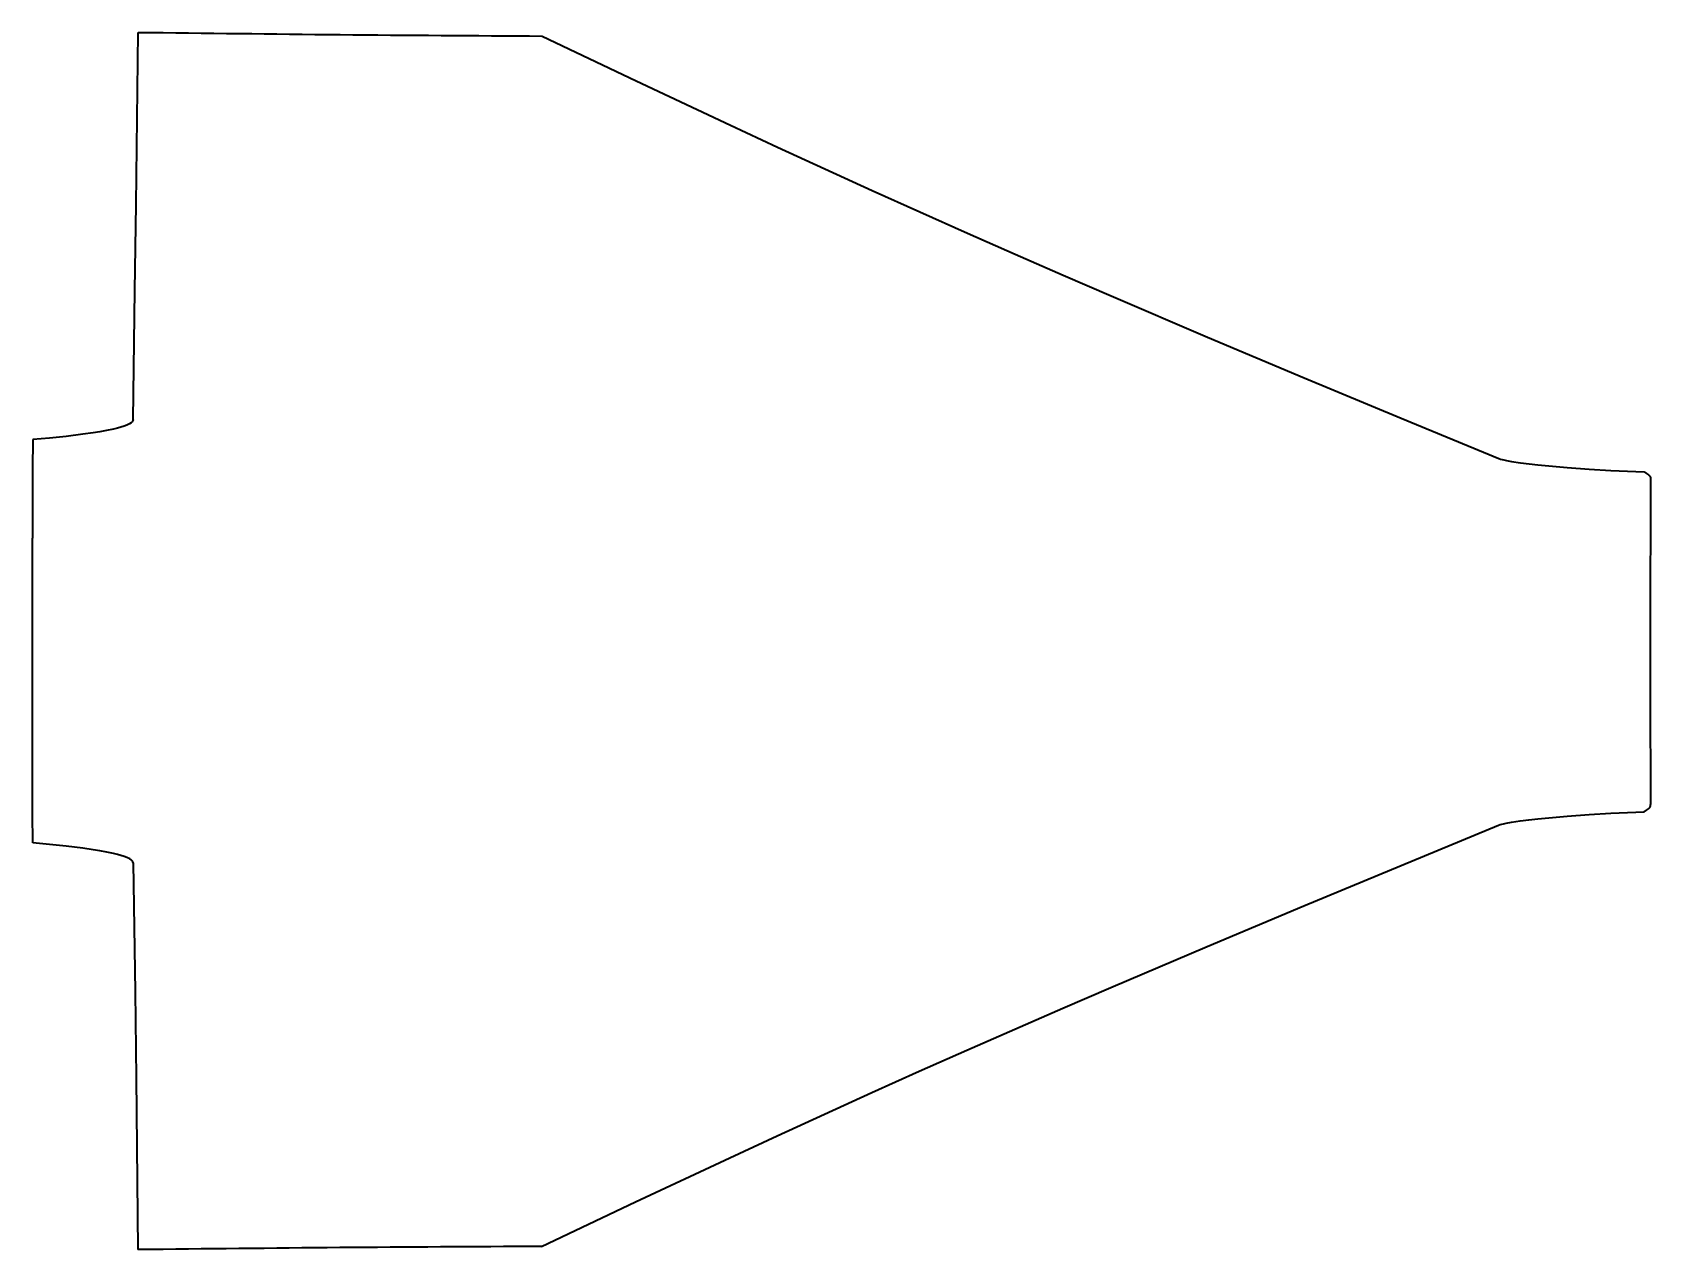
# Model space of a CAD drawing. Extents: x 1.21 to 9.17, y 1.39 to 7.37.
import ezdxf

# ---------------------------------------------------------------- set-up
doc = ezdxf.new("R2010")
doc.units = 0
doc.header["$MEASUREMENT"] = 0

msp = doc.modelspace()

# ---------------------------------------------------------------- linework, layer by layer
at = {"color": 7, "lineweight": 35}
for p, q in [((9.172021, 5.183228), (9.171947, 5.173525)), ((9.171659, 3.565729), (9.171587, 3.575437))]:
    msp.add_line(p, q, dxfattribs=at)
for points in [[(1.708055, 5.467497), (1.717238, 6.102409), (1.722494, 6.525668), (1.73225, 7.37214)], [(3.71945, 7.354249), (4.182244, 7.134418), (4.6459, 6.916217), (4.878172, 6.80806), (5.110725, 6.700657), (5.343636, 6.594376), (5.577418, 6.489291), (5.811853, 6.384609), (6.046719, 6.280882), (6.282334, 6.178323), (6.518372, 6.076313), (6.992216, 5.873784), (7.468019, 5.673304), (7.945254, 5.474269), (8.424935, 5.2766)], [(1.708054, 5.467499), (1.707033, 5.462681), (1.705259, 5.459422), (1.703009, 5.456612), (1.698074, 5.452174), (1.691088, 5.447556), (1.676432, 5.440407), (1.663538, 5.435491), (1.647423, 5.430327), (1.63121, 5.42584), (1.611395, 5.421014), (1.578041, 5.414005), (1.544837, 5.407982), (1.51151, 5.40261), (1.461046, 5.395414), (1.378779, 5.385378), (1.296697, 5.376798), (1.214159, 5.369167)], [(1.214159, 5.369167), (1.212969, 5.223543), (1.212609, 5.110275), (1.212722, 4.883759)], [(8.424932, 5.276608), (8.433061, 5.273743), (8.449644, 5.269314), (8.46232, 5.26655), (8.487802, 5.261841), (8.531147, 5.255275), (8.573908, 5.249815), (8.617453, 5.24492), (8.689488, 5.23785), (8.761533, 5.23173), (8.86929, 5.223934), (8.976803, 5.217512), (9.140594, 5.210026)], [(9.140594, 5.210026), (9.152122, 5.202835), (9.161638, 5.195584), (9.16769, 5.189508), (9.172021, 5.183228)], [(1.214498, 3.385413), (1.213271, 3.53098), (1.212881, 3.644206), (1.212927, 3.870645)], [(8.424361, 3.472771), (8.432501, 3.475634), (8.449109, 3.48006), (8.461804, 3.482823), (8.487327, 3.487528), (8.530707, 3.494076), (8.573513, 3.499511), (8.617088, 3.504374), (8.689134, 3.51139), (8.761195, 3.517464), (8.868985, 3.5252), (8.976511, 3.531559), (9.140207, 3.538963)], [(9.140207, 3.538963), (9.151676, 3.546078), (9.161153, 3.553296), (9.167277, 3.559426), (9.171659, 3.565729)], [(3.716404, 1.400813), (4.179175, 1.61977), (4.642923, 1.837153), (4.875286, 1.944943), (5.10794, 2.051976), (5.340982, 2.157908), (5.574898, 2.262661), (5.809485, 2.367025), (6.044509, 2.470443), (6.280299, 2.572729), (6.516509, 2.674481), (6.990708, 2.876557), (7.466834, 3.076665), (7.944347, 3.275371), (8.424361, 3.472788)], [(1.708207, 3.287241), (1.707185, 3.292057), (1.705411, 3.295315), (1.703161, 3.298123), (1.698225, 3.302559), (1.691239, 3.307174), (1.676584, 3.314318), (1.663691, 3.319229), (1.647578, 3.324389), (1.631366, 3.328871), (1.611552, 3.333692), (1.578212, 3.340689), (1.545021, 3.346702), (1.511707, 3.352062), (1.461262, 3.359243), (1.379036, 3.369253), (1.296995, 3.377806), (1.214498, 3.385413)], [(1.70821, 3.287244), (1.717582, 2.653116), (1.722811, 2.230528), (1.73197, 1.385481)]]:
    msp.add_lwpolyline(points, dxfattribs=at)
for centre, radius, start, end in [((12.217017, 913.325772), 906.014325, 269.336936, 269.399801), ((4.859184, 239.352355), 232.000921, 269.473246, 269.718525), ((162.126715, 4.400957), 152.95676, 179.710596, 180.009899), ((-487.970057, 4.237484), 489.183226, 0.016359, 0.075695), ((-431.02566, 4.29527), 432.238795, 359.943713, 0.010855), ((166.438123, 4.288338), 157.268173, 179.9686, 180.259733), ((8.148505, -595.107383), 596.527369, 90.520996, 90.616311), ((4.468894, -221.385469), 222.787558, 90.193522, 90.448671)]:
    msp.add_arc(centre, radius, start, end, dxfattribs=at)

doc.saveas('drawing.dxf')
